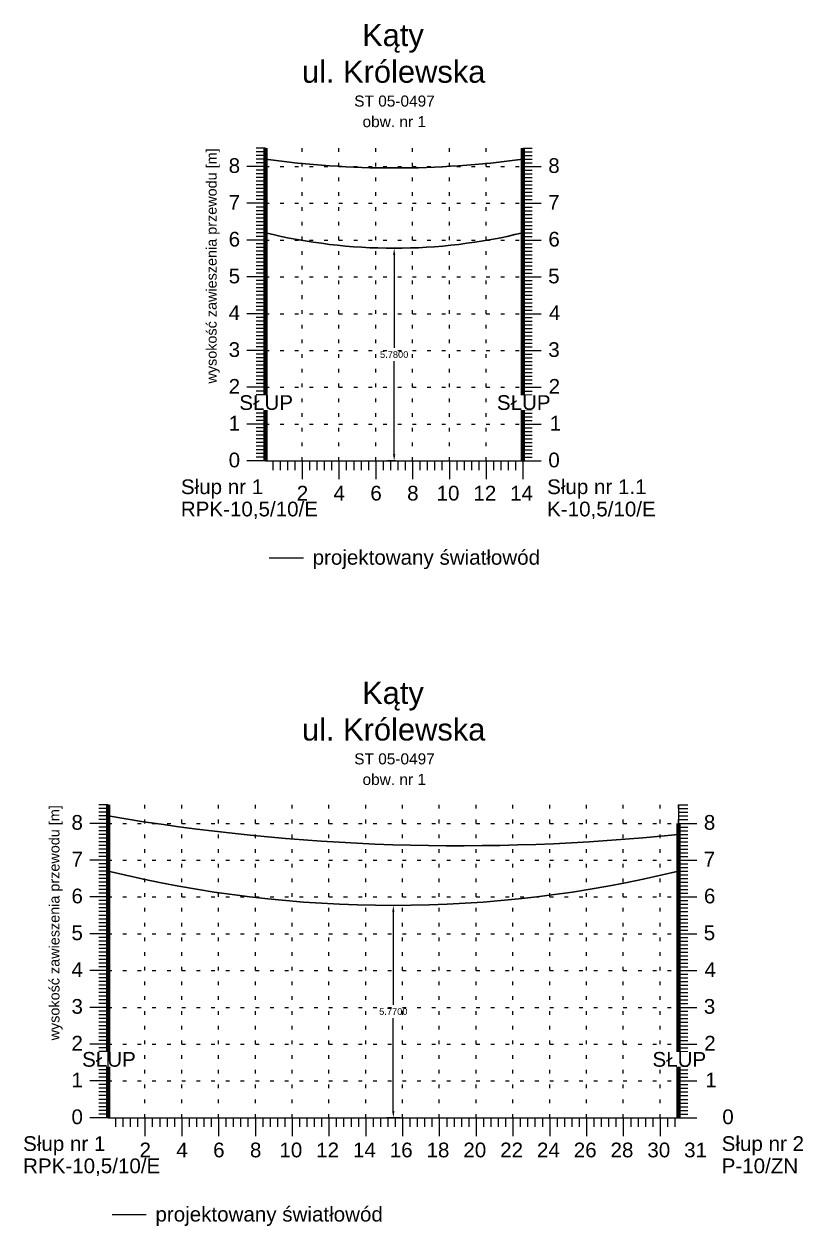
# Model space of a CAD drawing. Header units: metres. Extents: x -870 to 439, y 1328 to 1364.
# Drawn here: x -377.17 to -356, y 1330.97 to 1363.63 of the extents above; entities that cross this region are included whole.
import ezdxf

# ---------------------------------------------------------------- set-up
doc = ezdxf.new("R2010")
doc.units = ezdxf.units.M
doc.header["$MEASUREMENT"] = 0
doc.linetypes.add('ACAD_ISO07W100', pattern=[3, 0, -3])
doc.layers.add('ramka', color=7, linetype='Continuous', plot=False)
doc.styles.get("Standard").update_dxf_attribs({"font": 'arial.ttf'})
doc.dimstyles.get("Standard").update_dxf_attribs({"dimtxt": 0.18, "dimasz": 0.18, "dimexe": 0.18, "dimexo": 0.0625, "dimgap": 0.09, "dimtad": 0, "dimtih": 1, "dimtoh": 1, "dimdec": 4, "dimzin": 0, "dimdsep": 46, "dimtxsty": 'Standard', "dimcen": 0.09, "dimadec": 0, "dimazin": 0, "dimtfac": 1, "dimtdec": 4, "dimtofl": 0, "dimtmove": 0, "dimatfit": 3, "dimfxl": 1, "dimtolj": 1, "dimtzin": 0, "dimarcsym": 0})

# ---------------------------------------------------------------- blocks, each defined once
blk = doc.blocks.new('*D27')
at = {"color": 0, "lineweight": -2}
for p, q in [((-367.177, 1357.54), (-367.294, 1357.54)), ((-367.114, 1357.36), (-367.114, 1354.832)), ((-367.114, 1351.94), (-367.114, 1354.468)), ((-367.077, 1351.76), (-367.294, 1351.76))]:
    blk.add_line(p, q, dxfattribs=at)
at = {"color": 0}
for points in [[(-367.084, 1357.36), (-367.144, 1357.36), (-367.114, 1357.54)], [(-367.144, 1351.94), (-367.084, 1351.94), (-367.114, 1351.76)]]:
    blk.add_solid(points, dxfattribs=at)
at = {"layer": 'Defpoints', "color": 0}
for p in [(-367.114, 1357.54), (-367.114, 1351.76), (-367.014, 1351.76)]:
    blk.add_point(p, dxfattribs=at)
at = {"color": 0, "lineweight": 25, "insert": (-367.114, 1354.65), "char_height": 0.18, "attachment_point": 5}
blk.add_mtext('\\A1;5.7800', dxfattribs=at)
blk = doc.blocks.new('*D28')
at = {"color": 0, "lineweight": -2}
for p, q in [((-367.199, 1339.682), (-367.317, 1339.682)), ((-367.137, 1339.502), (-367.137, 1336.979)), ((-367.137, 1334.092), (-367.137, 1336.615)), ((-366.949, 1333.912), (-367.317, 1333.912))]:
    blk.add_line(p, q, dxfattribs=at)
at = {"color": 0}
for points in [[(-367.107, 1339.502), (-367.167, 1339.502), (-367.137, 1339.682)], [(-367.167, 1334.092), (-367.107, 1334.092), (-367.137, 1333.912)]]:
    blk.add_solid(points, dxfattribs=at)
at = {"layer": 'Defpoints', "color": 0}
for p in [(-367.137, 1339.682), (-367.137, 1333.912), (-366.887, 1333.912)]:
    blk.add_point(p, dxfattribs=at)
at = {"color": 0, "lineweight": 25, "insert": (-367.137, 1336.797), "char_height": 0.18, "attachment_point": 5}
blk.add_mtext('\\A1;5.7700', dxfattribs=at)

msp = doc.modelspace()

# ---------------------------------------------------------------- linework, layer by layer
for p, q in [((-370.61443, 1360.26016), (-370.86443, 1360.26016)), ((-370.61443, 1360.16016), (-370.86443, 1360.16016)), ((-370.61443, 1360.06016), (-370.86443, 1360.06016)), ((-370.61443, 1360.26016), (-370.61443, 1351.76016)), ((-363.61443, 1360.26016), (-363.61443, 1351.76016)), ((-363.61443, 1360.26016), (-363.36443, 1360.26016)), ((-363.61443, 1360.16016), (-363.36443, 1360.16016)), ((-363.61443, 1360.06016), (-363.36443, 1360.06016)), ((-370.61443, 1359.76016), (-371.11443, 1359.76016)), ((-370.61443, 1359.76016), (-371.11443, 1359.76016)), ((-370.61443, 1359.96016), (-370.86443, 1359.96016)), ((-370.61443, 1359.86016), (-370.86443, 1359.86016)), ((-363.61443, 1359.96016), (-363.36443, 1359.96016)), ((-363.61443, 1359.86016), (-363.36443, 1359.86016)), ((-363.61443, 1359.76016), (-363.11443, 1359.76016)), ((-363.61443, 1359.76016), (-363.11443, 1359.76016)), ((-370.61443, 1359.66016), (-370.86443, 1359.66016)), ((-370.61443, 1359.56016), (-370.86443, 1359.56016)), ((-370.61443, 1359.46016), (-370.86443, 1359.46016)), ((-370.61443, 1359.36016), (-370.86443, 1359.36016)), ((-363.61443, 1359.66016), (-363.36443, 1359.66016)), ((-363.61443, 1359.56016), (-363.36443, 1359.56016)), ((-363.61443, 1359.46016), (-363.36443, 1359.46016)), ((-363.61443, 1359.36016), (-363.36443, 1359.36016)), ((-370.61443, 1359.26016), (-370.86443, 1359.26016)), ((-370.61443, 1359.16016), (-370.86443, 1359.16016)), ((-370.61443, 1359.06016), (-370.86443, 1359.06016)), ((-363.61443, 1359.26016), (-363.36443, 1359.26016)), ((-363.61443, 1359.16016), (-363.36443, 1359.16016)), ((-363.61443, 1359.06016), (-363.36443, 1359.06016)), ((-370.61443, 1358.76016), (-371.11443, 1358.76016)), ((-370.61443, 1358.76016), (-371.11443, 1358.76016)), ((-370.61443, 1358.96016), (-370.86443, 1358.96016)), ((-370.61443, 1358.86016), (-370.86443, 1358.86016)), ((-363.61443, 1358.96016), (-363.36443, 1358.96016)), ((-363.61443, 1358.86016), (-363.36443, 1358.86016)), ((-363.61443, 1358.76016), (-363.11443, 1358.76016)), ((-363.61443, 1358.76016), (-363.11443, 1358.76016)), ((-370.61443, 1358.66016), (-370.86443, 1358.66016)), ((-370.61443, 1358.56016), (-370.86443, 1358.56016)), ((-370.61443, 1358.46016), (-370.86443, 1358.46016)), ((-370.61443, 1358.36016), (-370.86443, 1358.36016)), ((-363.61443, 1358.66016), (-363.36443, 1358.66016)), ((-363.61443, 1358.56016), (-363.36443, 1358.56016)), ((-363.61443, 1358.46016), (-363.36443, 1358.46016)), ((-363.61443, 1358.36016), (-363.36443, 1358.36016)), ((-370.61443, 1358.26016), (-370.86443, 1358.26016)), ((-370.61443, 1358.16016), (-370.86443, 1358.16016)), ((-370.61443, 1358.06016), (-370.86443, 1358.06016)), ((-363.61443, 1358.26016), (-363.36443, 1358.26016)), ((-363.61443, 1358.16016), (-363.36443, 1358.16016)), ((-363.61443, 1358.06016), (-363.36443, 1358.06016)), ((-370.61443, 1357.76016), (-371.11443, 1357.76016)), ((-370.61443, 1357.76016), (-371.11443, 1357.76016)), ((-370.61443, 1357.96016), (-370.86443, 1357.96016)), ((-370.61443, 1357.86016), (-370.86443, 1357.86016)), ((-363.61443, 1357.96016), (-363.36443, 1357.96016)), ((-363.61443, 1357.86016), (-363.36443, 1357.86016)), ((-363.61443, 1357.76016), (-363.11443, 1357.76016)), ((-363.61443, 1357.76016), (-363.11443, 1357.76016)), ((-370.61443, 1357.66016), (-370.86443, 1357.66016)), ((-370.61443, 1357.56016), (-370.86443, 1357.56016)), ((-370.61443, 1357.46016), (-370.86443, 1357.46016)), ((-363.61443, 1357.66016), (-363.36443, 1357.66016)), ((-363.61443, 1357.56016), (-363.36443, 1357.56016)), ((-363.61443, 1357.46016), (-363.36443, 1357.46016)), ((-370.61443, 1357.36016), (-370.86443, 1357.36016)), ((-370.61443, 1357.26016), (-370.86443, 1357.26016)), ((-370.61443, 1357.16016), (-370.86443, 1357.16016)), ((-370.61443, 1357.06016), (-370.86443, 1357.06016)), ((-363.61443, 1357.36016), (-363.36443, 1357.36016)), ((-363.61443, 1357.26016), (-363.36443, 1357.26016)), ((-363.61443, 1357.16016), (-363.36443, 1357.16016)), ((-363.61443, 1357.06016), (-363.36443, 1357.06016)), ((-370.61443, 1356.76016), (-371.11443, 1356.76016)), ((-370.61443, 1356.76016), (-371.11443, 1356.76016)), ((-370.61443, 1356.96016), (-370.86443, 1356.96016)), ((-370.61443, 1356.86016), (-370.86443, 1356.86016)), ((-363.61443, 1356.96016), (-363.36443, 1356.96016)), ((-363.61443, 1356.86016), (-363.36443, 1356.86016)), ((-363.61443, 1356.76016), (-363.11443, 1356.76016)), ((-363.61443, 1356.76016), (-363.11443, 1356.76016)), ((-370.61443, 1356.66016), (-370.86443, 1356.66016)), ((-370.61443, 1356.56016), (-370.86443, 1356.56016)), ((-370.61443, 1356.46016), (-370.86443, 1356.46016)), ((-363.61443, 1356.66016), (-363.36443, 1356.66016)), ((-363.61443, 1356.56016), (-363.36443, 1356.56016)), ((-363.61443, 1356.46016), (-363.36443, 1356.46016)), ((-370.61443, 1356.36016), (-370.86443, 1356.36016)), ((-370.61443, 1356.26016), (-370.86443, 1356.26016)), ((-370.61443, 1356.16016), (-370.86443, 1356.16016)), ((-363.61443, 1356.36016), (-363.36443, 1356.36016)), ((-363.61443, 1356.26016), (-363.36443, 1356.26016)), ((-363.61443, 1356.16016), (-363.36443, 1356.16016)), ((-370.61443, 1355.76016), (-371.11443, 1355.76016)), ((-370.61443, 1355.76016), (-371.11443, 1355.76016)), ((-370.61443, 1356.06016), (-370.86443, 1356.06016)), ((-370.61443, 1355.96016), (-370.86443, 1355.96016)), ((-370.61443, 1355.86016), (-370.86443, 1355.86016)), ((-363.61443, 1356.06016), (-363.36443, 1356.06016)), ((-363.61443, 1355.96016), (-363.36443, 1355.96016)), ((-363.61443, 1355.86016), (-363.36443, 1355.86016)), ((-363.61443, 1355.76016), (-363.11443, 1355.76016)), ((-363.61443, 1355.76016), (-363.11443, 1355.76016)), ((-370.61443, 1355.66016), (-370.86443, 1355.66016)), ((-370.61443, 1355.56016), (-370.86443, 1355.56016)), ((-370.61443, 1355.46016), (-370.86443, 1355.46016)), ((-363.61443, 1355.66016), (-363.36443, 1355.66016)), ((-363.61443, 1355.56016), (-363.36443, 1355.56016)), ((-363.61443, 1355.46016), (-363.36443, 1355.46016)), ((-370.61443, 1355.36016), (-370.86443, 1355.36016)), ((-370.61443, 1355.26016), (-370.86443, 1355.26016)), ((-370.61443, 1355.16016), (-370.86443, 1355.16016)), ((-363.61443, 1355.36016), (-363.36443, 1355.36016)), ((-363.61443, 1355.26016), (-363.36443, 1355.26016)), ((-363.61443, 1355.16016), (-363.36443, 1355.16016)), ((-370.61443, 1355.06016), (-370.86443, 1355.06016)), ((-370.61443, 1354.96016), (-370.86443, 1354.96016)), ((-370.61443, 1354.86016), (-370.86443, 1354.86016)), ((-363.61443, 1355.06016), (-363.36443, 1355.06016)), ((-363.61443, 1354.96016), (-363.36443, 1354.96016)), ((-363.61443, 1354.86016), (-363.36443, 1354.86016)), ((-370.61443, 1354.76016), (-371.11443, 1354.76016)), ((-370.61443, 1354.76016), (-371.11443, 1354.76016)), ((-370.61443, 1354.66016), (-370.86443, 1354.66016)), ((-370.61443, 1354.56016), (-370.86443, 1354.56016)), ((-370.61443, 1354.46016), (-370.86443, 1354.46016)), ((-363.61443, 1354.76016), (-363.11443, 1354.76016)), ((-363.61443, 1354.76016), (-363.11443, 1354.76016)), ((-363.61443, 1354.66016), (-363.36443, 1354.66016)), ((-363.61443, 1354.56016), (-363.36443, 1354.56016)), ((-363.61443, 1354.46016), (-363.36443, 1354.46016)), ((-370.61443, 1354.36016), (-370.86443, 1354.36016)), ((-370.61443, 1354.26016), (-370.86443, 1354.26016)), ((-370.61443, 1354.16016), (-370.86443, 1354.16016)), ((-363.61443, 1354.36016), (-363.36443, 1354.36016)), ((-363.61443, 1354.26016), (-363.36443, 1354.26016)), ((-363.61443, 1354.16016), (-363.36443, 1354.16016)), ((-370.61443, 1354.06016), (-370.86443, 1354.06016)), ((-370.61443, 1353.96016), (-370.86443, 1353.96016)), ((-370.61443, 1353.86016), (-370.86443, 1353.86016)), ((-363.61443, 1354.06016), (-363.36443, 1354.06016)), ((-363.61443, 1353.96016), (-363.36443, 1353.96016)), ((-363.61443, 1353.86016), (-363.36443, 1353.86016)), ((-370.61443, 1353.76016), (-371.11443, 1353.76016)), ((-370.61443, 1353.76016), (-371.11443, 1353.76016)), ((-370.61443, 1353.66016), (-370.86443, 1353.66016)), ((-370.61443, 1353.56016), (-370.86443, 1353.56016)), ((-370.61443, 1353.46016), (-370.86443, 1353.46016)), ((-363.61443, 1353.76016), (-363.11443, 1353.76016)), ((-363.61443, 1353.76016), (-363.11443, 1353.76016)), ((-363.61443, 1353.66016), (-363.36443, 1353.66016)), ((-363.61443, 1353.56016), (-363.36443, 1353.56016)), ((-363.61443, 1353.46016), (-363.36443, 1353.46016)), ((-370.61443, 1353.36016), (-370.86443, 1353.36016)), ((-370.61443, 1353.26016), (-370.86443, 1353.26016)), ((-370.61443, 1353.16016), (-370.86443, 1353.16016)), ((-363.61443, 1353.36016), (-363.36443, 1353.36016)), ((-363.61443, 1353.26016), (-363.36443, 1353.26016)), ((-363.61443, 1353.16016), (-363.36443, 1353.16016)), ((-370.61443, 1353.06016), (-370.86443, 1353.06016)), ((-370.61443, 1352.96016), (-370.86443, 1352.96016)), ((-370.61443, 1352.86016), (-370.86443, 1352.86016)), ((-363.61443, 1353.06016), (-363.36443, 1353.06016)), ((-363.61443, 1352.96016), (-363.36443, 1352.96016)), ((-363.61443, 1352.86016), (-363.36443, 1352.86016)), ((-370.61443, 1352.76016), (-371.11443, 1352.76016)), ((-370.61443, 1352.76016), (-371.11443, 1352.76016)), ((-370.61443, 1352.66016), (-370.86443, 1352.66016)), ((-370.61443, 1352.56016), (-370.86443, 1352.56016)), ((-363.61443, 1352.76016), (-363.11443, 1352.76016)), ((-363.61443, 1352.76016), (-363.11443, 1352.76016)), ((-363.61443, 1352.66016), (-363.36443, 1352.66016)), ((-363.61443, 1352.56016), (-363.36443, 1352.56016)), ((-370.61443, 1352.46016), (-370.86443, 1352.46016)), ((-370.61443, 1352.36016), (-370.86443, 1352.36016)), ((-370.61443, 1352.26016), (-370.86443, 1352.26016)), ((-370.61443, 1352.16016), (-370.86443, 1352.16016)), ((-363.61443, 1352.46016), (-363.36443, 1352.46016)), ((-363.61443, 1352.36016), (-363.36443, 1352.36016)), ((-363.61443, 1352.26016), (-363.36443, 1352.26016)), ((-363.61443, 1352.16016), (-363.36443, 1352.16016)), ((-370.61443, 1352.06016), (-370.86443, 1352.06016)), ((-370.61443, 1351.96016), (-370.86443, 1351.96016)), ((-370.61443, 1351.86016), (-370.86443, 1351.86016)), ((-363.61443, 1352.06016), (-363.36443, 1352.06016)), ((-363.61443, 1351.96016), (-363.36443, 1351.96016)), ((-363.61443, 1351.86016), (-363.36443, 1351.86016)), ((-370.61443, 1351.76016), (-371.11443, 1351.76016)), ((-370.61443, 1351.76016), (-370.86443, 1351.76016)), ((-370.61443, 1351.76016), (-363.61443, 1351.76016)), ((-370.41443, 1351.76016), (-370.41443, 1351.51016)), ((-370.21443, 1351.76016), (-370.21443, 1351.51016)), ((-370.01443, 1351.76016), (-370.01443, 1351.51016)), ((-369.81443, 1351.76016), (-369.81443, 1351.51016)), ((-369.61443, 1351.76016), (-369.61443, 1351.26016)), ((-369.41443, 1351.76016), (-369.41443, 1351.51016)), ((-369.21443, 1351.76016), (-369.21443, 1351.51016)), ((-369.01443, 1351.76016), (-369.01443, 1351.51016)), ((-368.81443, 1351.76016), (-368.81443, 1351.51016)), ((-368.61443, 1351.76016), (-368.61443, 1351.26016)), ((-368.41443, 1351.76016), (-368.41443, 1351.51016)), ((-368.21443, 1351.76016), (-368.21443, 1351.51016)), ((-368.01443, 1351.76016), (-368.01443, 1351.51016)), ((-367.81443, 1351.76016), (-367.81443, 1351.51016)), ((-367.61443, 1351.76016), (-367.61443, 1351.26016)), ((-367.41443, 1351.76016), (-367.41443, 1351.51016)), ((-367.21443, 1351.76016), (-367.21443, 1351.51016)), ((-367.01443, 1351.76016), (-367.01443, 1351.51016)), ((-366.81443, 1351.76016), (-366.81443, 1351.51016)), ((-366.61443, 1351.76016), (-366.61443, 1351.26016)), ((-366.41443, 1351.76016), (-366.41443, 1351.51016)), ((-366.21443, 1351.76016), (-366.21443, 1351.51016)), ((-366.01443, 1351.76016), (-366.01443, 1351.51016)), ((-365.81443, 1351.76016), (-365.81443, 1351.51016)), ((-365.61443, 1351.76016), (-365.61443, 1351.26016)), ((-365.41443, 1351.76016), (-365.41443, 1351.51016)), ((-365.21443, 1351.76016), (-365.21443, 1351.51016)), ((-365.01443, 1351.76016), (-365.01443, 1351.51016)), ((-364.81443, 1351.76016), (-364.81443, 1351.51016)), ((-364.61443, 1351.76016), (-364.61443, 1351.26016)), ((-364.41443, 1351.76016), (-364.41443, 1351.51016)), ((-364.21443, 1351.76016), (-364.21443, 1351.51016)), ((-364.01443, 1351.76016), (-364.01443, 1351.51016)), ((-363.81443, 1351.76016), (-363.81443, 1351.51016)), ((-363.61443, 1351.76016), (-363.61443, 1351.26016)), ((-363.61443, 1351.76016), (-363.11443, 1351.76016)), ((-363.61443, 1351.76016), (-363.36443, 1351.76016)), ((-374.88654, 1342.41199), (-375.13654, 1342.41199)), ((-374.88654, 1342.41199), (-374.88654, 1333.91199)), ((-359.38654, 1342.41199), (-359.38654, 1333.91199)), ((-359.38654, 1342.41199), (-359.13654, 1342.41199)), ((-374.88654, 1342.31199), (-375.13654, 1342.31199)), ((-374.88654, 1342.21199), (-375.13654, 1342.21199)), ((-374.88654, 1342.11199), (-375.13654, 1342.11199)), ((-359.38654, 1342.31199), (-359.13654, 1342.31199)), ((-359.38654, 1342.21199), (-359.13654, 1342.21199)), ((-359.38654, 1342.11199), (-359.13654, 1342.11199)), ((-374.88654, 1341.91199), (-375.38654, 1341.91199)), ((-374.88654, 1341.91199), (-375.38654, 1341.91199)), ((-374.88654, 1342.01199), (-375.13654, 1342.01199)), ((-374.88654, 1341.81199), (-375.13654, 1341.81199)), ((-374.88654, 1341.71199), (-375.13654, 1341.71199)), ((-359.38654, 1342.01199), (-359.13654, 1342.01199)), ((-359.38654, 1341.91199), (-358.88654, 1341.91199)), ((-359.38654, 1341.91199), (-358.88654, 1341.91199)), ((-359.38654, 1341.81199), (-359.13654, 1341.81199)), ((-359.38654, 1341.71199), (-359.13654, 1341.71199)), ((-374.88654, 1341.61199), (-375.13654, 1341.61199)), ((-374.88654, 1341.51199), (-375.13654, 1341.51199)), ((-374.88654, 1341.41199), (-375.13654, 1341.41199)), ((-359.38654, 1341.61199), (-359.13654, 1341.61199)), ((-359.38654, 1341.51199), (-359.13654, 1341.51199)), ((-359.38654, 1341.41199), (-359.13654, 1341.41199)), ((-374.88654, 1341.31199), (-375.13654, 1341.31199)), ((-374.88654, 1341.21199), (-375.13654, 1341.21199)), ((-374.88654, 1341.11199), (-375.13654, 1341.11199)), ((-359.38654, 1341.31199), (-359.13654, 1341.31199)), ((-359.38654, 1341.21199), (-359.13654, 1341.21199)), ((-359.38654, 1341.11199), (-359.13654, 1341.11199)), ((-374.88654, 1340.91199), (-375.38654, 1340.91199)), ((-374.88654, 1340.91199), (-375.38654, 1340.91199)), ((-374.88654, 1341.01199), (-375.13654, 1341.01199)), ((-374.88654, 1340.81199), (-375.13654, 1340.81199)), ((-359.38654, 1341.01199), (-359.13654, 1341.01199)), ((-359.38654, 1340.91199), (-358.88654, 1340.91199)), ((-359.38654, 1340.91199), (-358.88654, 1340.91199)), ((-359.38654, 1340.81199), (-359.13654, 1340.81199)), ((-374.88654, 1340.71199), (-375.13654, 1340.71199)), ((-374.88654, 1340.61199), (-375.13654, 1340.61199)), ((-374.88654, 1340.51199), (-375.13654, 1340.51199)), ((-374.88654, 1340.41199), (-375.13654, 1340.41199)), ((-359.38654, 1340.71199), (-359.13654, 1340.71199)), ((-359.38654, 1340.61199), (-359.13654, 1340.61199)), ((-359.38654, 1340.51199), (-359.13654, 1340.51199)), ((-359.38654, 1340.41199), (-359.13654, 1340.41199)), ((-374.88654, 1340.31199), (-375.13654, 1340.31199)), ((-374.88654, 1340.21199), (-375.13654, 1340.21199)), ((-374.88654, 1340.11199), (-375.13654, 1340.11199)), ((-359.38654, 1340.31199), (-359.13654, 1340.31199)), ((-359.38654, 1340.21199), (-359.13654, 1340.21199)), ((-359.38654, 1340.11199), (-359.13654, 1340.11199)), ((-374.88654, 1339.91199), (-375.38654, 1339.91199)), ((-374.88654, 1339.91199), (-375.38654, 1339.91199)), ((-374.88654, 1340.01199), (-375.13654, 1340.01199)), ((-374.88654, 1339.81199), (-375.13654, 1339.81199)), ((-359.38654, 1340.01199), (-359.13654, 1340.01199)), ((-359.38654, 1339.91199), (-358.88654, 1339.91199)), ((-359.38654, 1339.91199), (-358.88654, 1339.91199)), ((-359.38654, 1339.81199), (-359.13654, 1339.81199)), ((-374.88654, 1339.71199), (-375.13654, 1339.71199)), ((-374.88654, 1339.61199), (-375.13654, 1339.61199)), ((-374.88654, 1339.51199), (-375.13654, 1339.51199)), ((-359.38654, 1339.71199), (-359.13654, 1339.71199)), ((-359.38654, 1339.61199), (-359.13654, 1339.61199)), ((-359.38654, 1339.51199), (-359.13654, 1339.51199)), ((-374.88654, 1339.41199), (-375.13654, 1339.41199)), ((-374.88654, 1339.31199), (-375.13654, 1339.31199)), ((-374.88654, 1339.21199), (-375.13654, 1339.21199)), ((-374.88654, 1339.11199), (-375.13654, 1339.11199)), ((-359.38654, 1339.41199), (-359.13654, 1339.41199)), ((-359.38654, 1339.31199), (-359.13654, 1339.31199)), ((-359.38654, 1339.21199), (-359.13654, 1339.21199)), ((-359.38654, 1339.11199), (-359.13654, 1339.11199)), ((-374.88654, 1338.91199), (-375.38654, 1338.91199)), ((-374.88654, 1338.91199), (-375.38654, 1338.91199)), ((-374.88654, 1339.01199), (-375.13654, 1339.01199)), ((-374.88654, 1338.81199), (-375.13654, 1338.81199)), ((-359.38654, 1339.01199), (-359.13654, 1339.01199)), ((-359.38654, 1338.91199), (-358.88654, 1338.91199)), ((-359.38654, 1338.91199), (-358.88654, 1338.91199)), ((-359.38654, 1338.81199), (-359.13654, 1338.81199)), ((-374.88654, 1338.71199), (-375.13654, 1338.71199)), ((-374.88654, 1338.61199), (-375.13654, 1338.61199)), ((-374.88654, 1338.51199), (-375.13654, 1338.51199)), ((-359.38654, 1338.71199), (-359.13654, 1338.71199)), ((-359.38654, 1338.61199), (-359.13654, 1338.61199)), ((-359.38654, 1338.51199), (-359.13654, 1338.51199)), ((-374.88654, 1338.41199), (-375.13654, 1338.41199)), ((-374.88654, 1338.31199), (-375.13654, 1338.31199)), ((-374.88654, 1338.21199), (-375.13654, 1338.21199)), ((-374.88654, 1338.11199), (-375.13654, 1338.11199)), ((-359.38654, 1338.41199), (-359.13654, 1338.41199)), ((-359.38654, 1338.31199), (-359.13654, 1338.31199)), ((-359.38654, 1338.21199), (-359.13654, 1338.21199)), ((-359.38654, 1338.11199), (-359.13654, 1338.11199)), ((-374.88654, 1337.91199), (-375.38654, 1337.91199)), ((-374.88654, 1337.91199), (-375.38654, 1337.91199)), ((-374.88654, 1338.01199), (-375.13654, 1338.01199)), ((-374.88654, 1337.81199), (-375.13654, 1337.81199)), ((-359.38654, 1338.01199), (-359.13654, 1338.01199)), ((-359.38654, 1337.91199), (-358.88654, 1337.91199)), ((-359.38654, 1337.91199), (-358.88654, 1337.91199)), ((-359.38654, 1337.81199), (-359.13654, 1337.81199)), ((-374.88654, 1337.71199), (-375.13654, 1337.71199)), ((-374.88654, 1337.61199), (-375.13654, 1337.61199)), ((-374.88654, 1337.51199), (-375.13654, 1337.51199)), ((-359.38654, 1337.71199), (-359.13654, 1337.71199)), ((-359.38654, 1337.61199), (-359.13654, 1337.61199)), ((-359.38654, 1337.51199), (-359.13654, 1337.51199)), ((-374.88654, 1337.41199), (-375.13654, 1337.41199)), ((-374.88654, 1337.31199), (-375.13654, 1337.31199)), ((-374.88654, 1337.21199), (-375.13654, 1337.21199)), ((-359.38654, 1337.41199), (-359.13654, 1337.41199)), ((-359.38654, 1337.31199), (-359.13654, 1337.31199)), ((-359.38654, 1337.21199), (-359.13654, 1337.21199)), ((-374.88654, 1336.91199), (-375.38654, 1336.91199)), ((-374.88654, 1336.91199), (-375.38654, 1336.91199)), ((-374.88654, 1337.11199), (-375.13654, 1337.11199)), ((-374.88654, 1337.01199), (-375.13654, 1337.01199)), ((-374.88654, 1336.81199), (-375.13654, 1336.81199)), ((-359.38654, 1337.11199), (-359.13654, 1337.11199)), ((-359.38654, 1337.01199), (-359.13654, 1337.01199)), ((-359.38654, 1336.91199), (-358.88654, 1336.91199)), ((-359.38654, 1336.91199), (-358.88654, 1336.91199)), ((-359.38654, 1336.81199), (-359.13654, 1336.81199)), ((-374.88654, 1336.71199), (-375.13654, 1336.71199)), ((-374.88654, 1336.61199), (-375.13654, 1336.61199)), ((-374.88654, 1336.51199), (-375.13654, 1336.51199)), ((-359.38654, 1336.71199), (-359.13654, 1336.71199)), ((-359.38654, 1336.61199), (-359.13654, 1336.61199)), ((-359.38654, 1336.51199), (-359.13654, 1336.51199)), ((-374.88654, 1336.41199), (-375.13654, 1336.41199)), ((-374.88654, 1336.31199), (-375.13654, 1336.31199)), ((-374.88654, 1336.21199), (-375.13654, 1336.21199)), ((-359.38654, 1336.41199), (-359.13654, 1336.41199)), ((-359.38654, 1336.31199), (-359.13654, 1336.31199)), ((-359.38654, 1336.21199), (-359.13654, 1336.21199)), ((-374.88654, 1335.91199), (-375.38654, 1335.91199)), ((-374.88654, 1335.91199), (-375.38654, 1335.91199)), ((-374.88654, 1336.11199), (-375.13654, 1336.11199)), ((-374.88654, 1336.01199), (-375.13654, 1336.01199)), ((-359.38654, 1336.11199), (-359.13654, 1336.11199)), ((-359.38654, 1336.01199), (-359.13654, 1336.01199)), ((-359.38654, 1335.91199), (-358.88654, 1335.91199)), ((-359.38654, 1335.91199), (-358.88654, 1335.91199)), ((-374.88654, 1335.81199), (-375.13654, 1335.81199)), ((-374.88654, 1335.71199), (-375.13654, 1335.71199)), ((-374.88654, 1335.61199), (-375.13654, 1335.61199)), ((-374.88654, 1335.51199), (-375.13654, 1335.51199)), ((-359.38654, 1335.81199), (-359.13654, 1335.81199)), ((-359.38654, 1335.71199), (-359.13654, 1335.71199)), ((-359.38654, 1335.61199), (-359.13654, 1335.61199)), ((-359.38654, 1335.51199), (-359.13654, 1335.51199)), ((-374.88654, 1335.41199), (-375.13654, 1335.41199)), ((-374.88654, 1335.31199), (-375.13654, 1335.31199)), ((-374.88654, 1335.21199), (-375.13654, 1335.21199)), ((-359.38654, 1335.41199), (-359.13654, 1335.41199)), ((-359.38654, 1335.31199), (-359.13654, 1335.31199)), ((-359.38654, 1335.21199), (-359.13654, 1335.21199)), ((-374.88654, 1334.91199), (-375.38654, 1334.91199)), ((-374.88654, 1334.91199), (-375.38654, 1334.91199)), ((-374.88654, 1335.11199), (-375.13654, 1335.11199)), ((-374.88654, 1335.01199), (-375.13654, 1335.01199)), ((-359.38654, 1335.11199), (-359.13654, 1335.11199)), ((-359.38654, 1335.01199), (-359.13654, 1335.01199)), ((-359.38654, 1334.91199), (-358.88654, 1334.91199)), ((-359.38654, 1334.91199), (-358.88654, 1334.91199)), ((-374.88654, 1334.81199), (-375.13654, 1334.81199)), ((-374.88654, 1334.71199), (-375.13654, 1334.71199)), ((-374.88654, 1334.61199), (-375.13654, 1334.61199)), ((-359.38654, 1334.81199), (-359.13654, 1334.81199)), ((-359.38654, 1334.71199), (-359.13654, 1334.71199)), ((-359.38654, 1334.61199), (-359.13654, 1334.61199)), ((-374.88654, 1334.51199), (-375.13654, 1334.51199)), ((-374.88654, 1334.41199), (-375.13654, 1334.41199)), ((-374.88654, 1334.31199), (-375.13654, 1334.31199)), ((-374.88654, 1334.21199), (-375.13654, 1334.21199)), ((-359.38654, 1334.51199), (-359.13654, 1334.51199)), ((-359.38654, 1334.41199), (-359.13654, 1334.41199)), ((-359.38654, 1334.31199), (-359.13654, 1334.31199)), ((-359.38654, 1334.21199), (-359.13654, 1334.21199)), ((-374.88654, 1333.91199), (-375.38654, 1333.91199)), ((-374.88654, 1334.11199), (-375.13654, 1334.11199)), ((-374.88654, 1334.01199), (-375.13654, 1334.01199)), ((-374.88654, 1333.91199), (-375.13654, 1333.91199)), ((-374.88654, 1333.91199), (-358.88654, 1333.91199)), ((-374.68654, 1333.91199), (-374.68654, 1333.66199)), ((-374.48654, 1333.91199), (-374.48654, 1333.66199)), ((-374.28654, 1333.91199), (-374.28654, 1333.66199)), ((-374.08654, 1333.91199), (-374.08654, 1333.66199)), ((-373.88654, 1333.91199), (-373.88654, 1333.41199)), ((-373.68654, 1333.91199), (-373.68654, 1333.66199)), ((-373.48654, 1333.91199), (-373.48654, 1333.66199)), ((-373.28654, 1333.91199), (-373.28654, 1333.66199)), ((-373.08654, 1333.91199), (-373.08654, 1333.66199)), ((-372.88654, 1333.91199), (-372.88654, 1333.41199)), ((-372.68654, 1333.91199), (-372.68654, 1333.66199)), ((-372.48654, 1333.91199), (-372.48654, 1333.66199)), ((-372.28654, 1333.91199), (-372.28654, 1333.66199)), ((-372.08654, 1333.91199), (-372.08654, 1333.66199)), ((-371.88654, 1333.91199), (-371.88654, 1333.41199)), ((-371.68654, 1333.91199), (-371.68654, 1333.66199)), ((-371.48654, 1333.91199), (-371.48654, 1333.66199)), ((-371.28654, 1333.91199), (-371.28654, 1333.66199)), ((-371.08654, 1333.91199), (-371.08654, 1333.66199)), ((-370.88654, 1333.91199), (-370.88654, 1333.41199)), ((-370.68654, 1333.91199), (-370.68654, 1333.66199)), ((-370.48654, 1333.91199), (-370.48654, 1333.66199)), ((-370.28654, 1333.91199), (-370.28654, 1333.66199)), ((-370.08654, 1333.91199), (-370.08654, 1333.66199)), ((-369.88654, 1333.91199), (-369.88654, 1333.41199)), ((-369.68654, 1333.91199), (-369.68654, 1333.66199)), ((-369.48654, 1333.91199), (-369.48654, 1333.66199)), ((-369.28654, 1333.91199), (-369.28654, 1333.66199)), ((-369.08654, 1333.91199), (-369.08654, 1333.66199)), ((-368.88654, 1333.91199), (-368.88654, 1333.41199)), ((-368.68654, 1333.91199), (-368.68654, 1333.66199)), ((-368.48654, 1333.91199), (-368.48654, 1333.66199)), ((-368.28654, 1333.91199), (-368.28654, 1333.66199)), ((-368.08654, 1333.91199), (-368.08654, 1333.66199)), ((-367.88654, 1333.91199), (-367.88654, 1333.41199)), ((-367.68654, 1333.91199), (-367.68654, 1333.66199)), ((-367.48654, 1333.91199), (-367.48654, 1333.66199)), ((-367.28654, 1333.91199), (-367.28654, 1333.66199)), ((-367.08654, 1333.91199), (-367.08654, 1333.66199)), ((-366.88654, 1333.91199), (-366.88654, 1333.41199)), ((-366.68654, 1333.91199), (-366.68654, 1333.66199)), ((-366.48654, 1333.91199), (-366.48654, 1333.66199)), ((-366.28654, 1333.91199), (-366.28654, 1333.66199)), ((-366.08654, 1333.91199), (-366.08654, 1333.66199)), ((-365.88654, 1333.91199), (-365.88654, 1333.41199)), ((-365.68654, 1333.91199), (-365.68654, 1333.66199)), ((-365.48654, 1333.91199), (-365.48654, 1333.66199)), ((-365.28654, 1333.91199), (-365.28654, 1333.66199)), ((-365.08654, 1333.91199), (-365.08654, 1333.66199)), ((-364.88654, 1333.91199), (-364.88654, 1333.41199)), ((-364.68654, 1333.91199), (-364.68654, 1333.66199)), ((-364.48654, 1333.91199), (-364.48654, 1333.66199)), ((-364.28654, 1333.91199), (-364.28654, 1333.66199)), ((-364.08654, 1333.91199), (-364.08654, 1333.66199)), ((-363.88654, 1333.91199), (-363.88654, 1333.41199)), ((-363.68654, 1333.91199), (-363.68654, 1333.66199)), ((-363.48654, 1333.91199), (-363.48654, 1333.66199)), ((-363.28654, 1333.91199), (-363.28654, 1333.66199)), ((-363.08654, 1333.91199), (-363.08654, 1333.66199)), ((-362.88654, 1333.91199), (-362.88654, 1333.41199)), ((-362.68654, 1333.91199), (-362.68654, 1333.66199)), ((-362.48654, 1333.91199), (-362.48654, 1333.66199)), ((-362.28654, 1333.91199), (-362.28654, 1333.66199)), ((-362.08654, 1333.91199), (-362.08654, 1333.66199)), ((-361.88654, 1333.91199), (-361.88654, 1333.41199)), ((-361.68654, 1333.91199), (-361.68654, 1333.66199)), ((-361.48654, 1333.91199), (-361.48654, 1333.66199)), ((-361.28654, 1333.91199), (-361.28654, 1333.66199)), ((-361.08654, 1333.91199), (-361.08654, 1333.66199)), ((-360.88654, 1333.91199), (-360.88654, 1333.41199)), ((-360.68654, 1333.91199), (-360.68654, 1333.66199)), ((-360.48654, 1333.91199), (-360.48654, 1333.66199)), ((-360.28654, 1333.91199), (-360.28654, 1333.66199)), ((-360.08654, 1333.91199), (-360.08654, 1333.66199)), ((-359.88654, 1333.91199), (-359.88654, 1333.41199)), ((-359.68654, 1333.91199), (-359.68654, 1333.66199)), ((-359.48654, 1333.91199), (-359.48654, 1333.66199)), ((-359.38654, 1334.11199), (-359.13654, 1334.11199)), ((-359.38654, 1334.01199), (-359.13654, 1334.01199)), ((-359.38654, 1333.91199), (-358.88654, 1333.91199)), ((-359.38654, 1333.91199), (-359.13654, 1333.91199))]:
    msp.add_line(p, q)
at = {"lineweight": 100}
for p, q in [((-370.61443, 1360.26016), (-370.61443, 1351.76016)), ((-363.61443, 1360.26016), (-363.61443, 1351.76016)), ((-374.88654, 1342.41199), (-374.88654, 1333.91199)), ((-359.38654, 1341.91199), (-359.38654, 1333.91199))]:
    msp.add_line(p, q, dxfattribs=at)
at = {"linetype": 'ACAD_ISO07W100', "lineweight": 15, "ltscale": 0.1}
for p, q in [((-369.61443, 1351.76016), (-369.61443, 1360.26016)), ((-368.61443, 1351.76016), (-368.61443, 1360.26016)), ((-367.61443, 1351.76016), (-367.61443, 1360.26016)), ((-366.61443, 1351.76016), (-366.61443, 1360.26016)), ((-365.61443, 1351.76016), (-365.61443, 1360.26016)), ((-364.61443, 1351.76016), (-364.61443, 1360.26016)), ((-364.61443, 1351.76016), (-364.61443, 1360.26016)), ((-363.61443, 1351.76016), (-363.61443, 1360.26016)), ((-363.61443, 1351.76016), (-363.61443, 1360.26016)), ((-370.61443, 1359.76016), (-363.61443, 1359.76016)), ((-370.61443, 1358.76016), (-363.61443, 1358.76016)), ((-370.61443, 1357.76016), (-363.61443, 1357.76016)), ((-370.61443, 1356.76016), (-363.61443, 1356.76016)), ((-370.61443, 1355.76016), (-363.61443, 1355.76016)), ((-370.61443, 1354.76016), (-363.61443, 1354.76016)), ((-370.61443, 1353.76016), (-363.61443, 1353.76016)), ((-370.61443, 1352.76016), (-363.61443, 1352.76016)), ((-370.61443, 1351.76016), (-363.61443, 1351.76016)), ((-373.88654, 1333.91199), (-373.88654, 1342.41199)), ((-372.88654, 1333.91199), (-372.88654, 1342.41199)), ((-371.88654, 1333.91199), (-371.88654, 1342.41199)), ((-370.88654, 1333.91199), (-370.88654, 1342.41199)), ((-369.88654, 1333.91199), (-369.88654, 1342.41199)), ((-368.88654, 1333.91199), (-368.88654, 1342.41199)), ((-367.88654, 1333.91199), (-367.88654, 1342.41199)), ((-366.88654, 1333.91199), (-366.88654, 1342.41199)), ((-365.88654, 1333.91199), (-365.88654, 1342.41199)), ((-364.88654, 1333.91199), (-364.88654, 1342.41199)), ((-363.88654, 1333.91199), (-363.88654, 1342.41199)), ((-362.88654, 1333.91199), (-362.88654, 1342.41199)), ((-361.88654, 1333.91199), (-361.88654, 1342.41199)), ((-360.88654, 1333.91199), (-360.88654, 1342.41199)), ((-359.88654, 1333.91199), (-359.88654, 1342.41199)), ((-359.38654, 1333.91199), (-359.38654, 1342.41199)), ((-374.88654, 1341.91199), (-358.88654, 1341.91199)), ((-374.88654, 1340.91199), (-358.88654, 1340.91199)), ((-374.88654, 1339.91199), (-358.88654, 1339.91199)), ((-374.88654, 1338.91199), (-358.88654, 1338.91199)), ((-374.88654, 1337.91199), (-358.88654, 1337.91199)), ((-374.88654, 1336.91199), (-358.88654, 1336.91199)), ((-374.88654, 1335.91199), (-358.88654, 1335.91199)), ((-374.88654, 1334.91199), (-358.88654, 1334.91199)), ((-374.88654, 1333.91199), (-358.88654, 1333.91199))]:
    msp.add_line(p, q, dxfattribs=at)
at = {"color": 3, "lineweight": 25}
for p, q in [((-370.50888, 1349.12994), (-369.5783, 1349.12994)), ((-374.78099, 1331.28177), (-373.8504, 1331.28177))]:
    msp.add_line(p, q, dxfattribs=at)
at = {"lineweight": 25}
msp.add_line((-359.88654, 1333.91199), (-359.38654, 1333.91199), dxfattribs=at)
at = {"lineweight": 30}
for centre, radius, start, end in [((-367.11443, 1385.35557), 25.63546, 262.15292, 277.84708), ((-365.31535, 1398.31869), 57.01579, 260.336059, 275.968721)]:
    msp.add_arc(centre, radius, start, end, dxfattribs=at)
at = {"color": 3, "lineweight": 30}
for centre, radius in [((-367.11443, 1372.33349), 14.79333), ((-367.13654, 1372.43866), 32.75667)]:
    msp.add_arc(centre, radius, 256.314453, 283.685547, dxfattribs=at)
at = {"layer": 'ramka'}
msp.add_line((-374.88654, 1333.91199), (-367.13654, 1333.91199), dxfattribs=at)
msp.add_line((-374.88654, 1333.91199), (-367.13654, 1333.91199), dxfattribs=at)
msp.add_line((-374.88654, 1333.91199), (-367.13654, 1333.91199), dxfattribs=at)

# ---------------------------------------------------------------- texts
for s, height, p in [('Kąty', 0.6, (-367.98529, 1363.03206)), ('ul. Królewska', 0.6, (-369.61993, 1362.03727)), ('ST 05-0497', 0.3, (-368.19939, 1361.38894)), ('obw. nr 1', 0.3, (-367.97354, 1360.8297)), ('8', 0.4, (-371.61169, 1359.58607)), ('8', 0.4, (-362.92604, 1359.58607)), ('7', 0.4, (-371.61169, 1358.58607)), ('7', 0.4, (-362.92905, 1358.58607)), ('6', 0.4, (-371.61169, 1357.58607)), ('6', 0.4, (-362.92332, 1357.58607)), ('5', 0.4, (-371.61169, 1356.58607)), ('5', 0.4, (-362.92877, 1356.58607)), ('4', 0.4, (-371.61169, 1355.58607)), ('4', 0.4, (-362.90804, 1355.58607)), ('3', 0.4, (-371.61169, 1354.58607)), ('3', 0.4, (-362.92604, 1354.58607)), ('2', 0.4, (-371.61169, 1353.58607)), ('2', 0.4, (-362.91486, 1353.58607)), ('1', 0.4, (-371.61169, 1352.58607)), ('1', 0.4, (-362.88621, 1352.58607)), ('0', 0.4, (-371.61169, 1351.58607)), ('0', 0.4, (-362.92441, 1351.58607)), ('Słup nr 1', 0.4, (-372.90968, 1350.85824)), ('Słup nr 1.1', 0.4, (-362.95648, 1350.85824)), ('2', 0.4, (-369.76125, 1350.68448)), ('4', 0.4, (-368.76125, 1350.68448)), ('6', 0.4, (-367.76125, 1350.68448)), ('8', 0.4, (-366.76125, 1350.68448)), ('10', 0.4, (-365.96125, 1350.68448)), ('12', 0.4, (-364.96125, 1350.68448)), ('14', 0.4, (-363.96125, 1350.68448)), ('RPK-10,5/10/E', 0.4, (-372.91133, 1350.25336)), ('K-10,5/10/E', 0.4, (-362.95648, 1350.25336)), ('projektowany światłowód', 0.4, (-369.32954, 1348.94017)), ('Kąty', 0.6, (-367.98529, 1345.1574)), ('ul. Królewska', 0.6, (-369.61993, 1344.16261)), ('ST 05-0497', 0.3, (-368.19939, 1343.51428)), ('obw. nr 1', 0.3, (-367.97354, 1342.95505)), ('8', 0.4, (-375.8838, 1341.7379)), ('8', 0.4, (-358.69815, 1341.7379)), ('7', 0.4, (-375.8838, 1340.7379)), ('7', 0.4, (-358.70115, 1340.7379)), ('6', 0.4, (-375.8838, 1339.7379)), ('6', 0.4, (-358.69542, 1339.7379)), ('5', 0.4, (-375.8838, 1338.7379)), ('5', 0.4, (-358.70088, 1338.7379)), ('4', 0.4, (-375.8838, 1337.7379)), ('4', 0.4, (-358.68014, 1337.7379)), ('3', 0.4, (-375.8838, 1336.7379)), ('3', 0.4, (-358.69815, 1336.7379)), ('2', 0.4, (-375.8838, 1335.7379)), ('2', 0.4, (-358.68696, 1335.7379)), ('1', 0.4, (-375.8838, 1334.7379)), ('1', 0.4, (-358.65831, 1334.7379)), ('0', 0.4, (-375.8838, 1333.7379)), ('0', 0.4, (-358.19651, 1333.7379)), ('Słup nr 1', 0.4, (-377.19791, 1333.01007)), ('2', 0.4, (-374.03335, 1332.83631)), ('4', 0.4, (-373.03335, 1332.83631)), ('6', 0.4, (-372.03335, 1332.83631)), ('8', 0.4, (-371.03335, 1332.83631)), ('10', 0.4, (-370.23335, 1332.83631)), ('12', 0.4, (-369.23335, 1332.83631)), ('14', 0.4, (-368.23335, 1332.83631)), ('16', 0.4, (-367.23335, 1332.83631)), ('18', 0.4, (-366.23335, 1332.83631)), ('20', 0.4, (-365.23335, 1332.83631)), ('22', 0.4, (-364.23335, 1332.83631)), ('24', 0.4, (-363.23335, 1332.83631)), ('26', 0.4, (-362.23335, 1332.83631)), ('28', 0.4, (-361.23335, 1332.83631)), ('30', 0.4, (-360.23335, 1332.83631)), ('31', 0.4, (-359.23335, 1332.83631)), ('Słup nr 2', 0.4, (-358.21246, 1333.01007)), ('RPK-10,5/10/E', 0.4, (-377.19791, 1332.40519)), ('P-10/ZN', 0.4, (-358.21411, 1332.40519)), ('projektowany światłowód', 0.4, (-373.60164, 1331.09201))]:
    msp.add_text(s, height=height).set_placement(p)
at = {"lineweight": 18, "char_height": 0.28, "attachment_point": 1, "rotation": 90, "bg_fill": 3, "box_fill_scale": 1, "bg_fill_color": 256, "bg_fill_transparency": 0}
for insert in [(-372.2172, 1353.86227), (-376.48931, 1336.0141)]:
    msp.add_mtext_dynamic_manual_height_columns('wysokość zawieszenia przewodu [m]', width=9.2804774, gutter_width=2, heights=[-0.36385], dxfattribs=dict(at, insert=insert))

# ---------------------------------------------------------------- dimensions: what is measured, and where the dimension line sits
at = {"lineweight": 25}
for base, p1, p2, picture, middle in [((-367.11443, 1351.76016), (-367.11443, 1357.54016), (-367.01443, 1351.76016), '*D27', (-367.11443, 1354.65016)), ((-367.13654, 1333.91199), (-367.13654, 1339.68199), (-366.88654, 1333.91199), '*D28', (-367.13654, 1336.79699))]:
    dim = msp.add_linear_dim(base=base, p1=p1, p2=p2, angle=90, dimstyle='Standard', dxfattribs=at)
    dim.commit()
    dim.dimension.update_dxf_attribs({"geometry": picture, "text_midpoint": middle})

# ---------------------------------------------------------------- next in the draw order: texts
at = {"lineweight": 18, "char_height": 0.4, "attachment_point": 1, "bg_fill": 3, "box_fill_scale": 1, "bg_fill_color": 256, "bg_fill_transparency": 0}
for insert in [(-371.32254, 1353.54636), (-364.32254, 1353.54636), (-375.59464, 1335.69819), (-360.09464, 1335.69819)]:
    msp.add_mtext_dynamic_manual_height_columns('SŁUP', width=1.5368437, gutter_width=2, heights=[-0.41364], dxfattribs=dict(at, insert=insert))

# ---------------------------------------------------------------- next in the draw order: linework, layer by layer
at = {"layer": 'ramka'}
msp.add_line((-374.88654, 1333.91199), (-374.88654, 1341.58199), dxfattribs=at)

doc.saveas('drawing.dxf')
